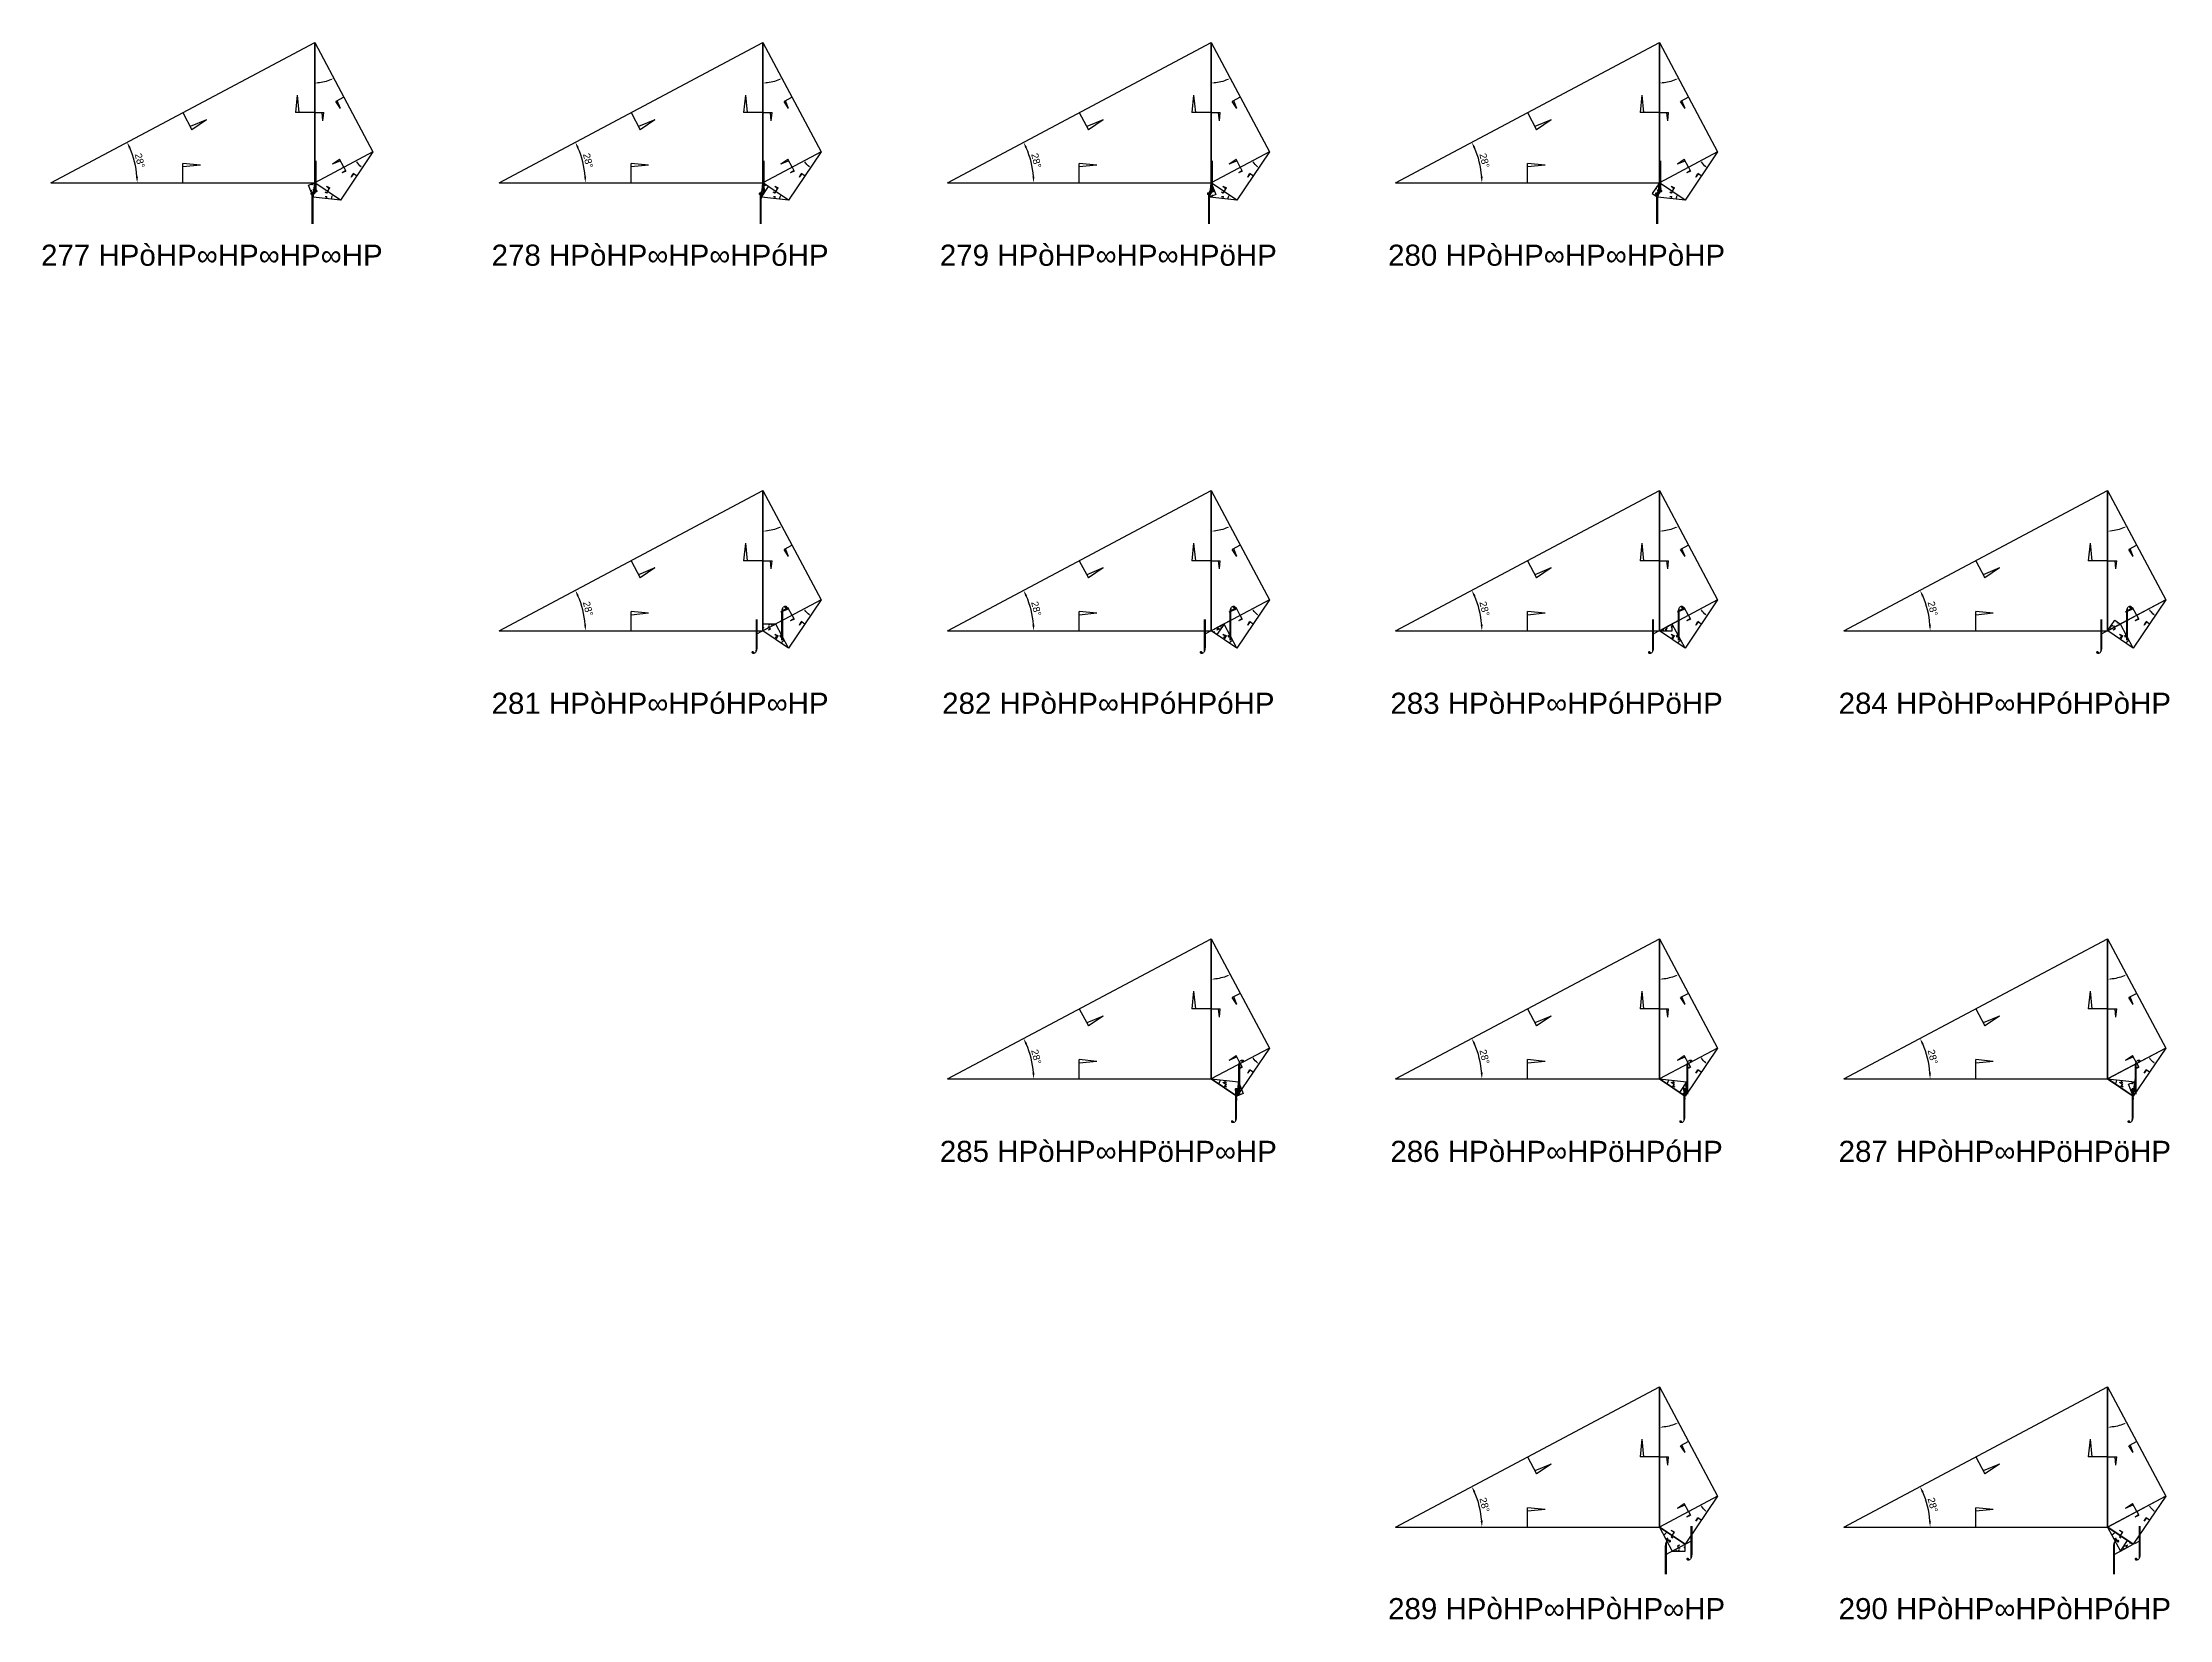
# Model space of a CAD drawing. Header units: millimetres. Extents: x 130683 to 598801, y -2841579 to 24518.
# Drawn here: x 206883 to 327800, y -2460551 to -2370868 of the extents above; entities that cross this region are included whole.
import ezdxf
from ezdxf.enums import TextEntityAlignment as Align

# ---------------------------------------------------------------- set-up
doc = ezdxf.new("R2010")
doc.units = ezdxf.units.MM
doc.header["$PDMODE"] = 35
doc.linetypes.add('DASHED', pattern=[19.05, 12.7, -6.35])
for name, color, linetype in [('BASE', 170, 'Continuous'), ('HYPOTENUSE', 20, 'Continuous'), ('PERPENDICULAR', 90, 'Continuous')]:
    doc.layers.add(name, color=color, linetype=linetype)
doc.styles.add('Arial', font='arial_0.ttf')
doc.dimstyles.new('ISO-25', dxfattribs={"dimtxt": 250, "dimasz": 100, "dimexe": 1.25, "dimexo": 0.625, "dimgap": 100, "dimtad": 1, "dimdec": 0, "dimtxsty": 'Arial', "dimcen": 2.5, "dimadec": 0, "dimazin": 0, "dimtfac": 1, "dimtdec": 0, "dimtmove": 0, "dimatfit": 3, "dimfxl": 1, "dimarcsym": 0})

# ---------------------------------------------------------------- blocks, each defined once
blk = doc.blocks.new('*D11')
at = {"color": 0, "lineweight": -2, "ltscale": 100, "transparency": 16777216}
blk.add_arc((0, 0), 4906, 4.08845, 23.91155, dxfattribs=at)
at = {"color": 0, "ltscale": 100, "transparency": 16777216}
for points in [[(4432, 1963), (4537, 2014), (4332, 2303)], [(4952, 352), (4835, 348), (4906, 0)]]:
    blk.add_solid(points, dxfattribs=at)
at = {"layer": 'Defpoints', "color": 0, "ltscale": 100, "transparency": 16777216}
for p in [(15000, 7976), (0, 0), (0, 0), (4841, 796), (15000, 0)]:
    blk.add_point(p, dxfattribs=at)
at = {"color": 0, "ltscale": 100, "transparency": 16777216, "insert": (5055, 1260), "char_height": 400, "attachment_point": 5, "rotation": 284, "style": 'Arial'}
blk.add_mtext('28°', dxfattribs=at)
blk = doc.blocks.new('SanjoyNathGeometrifyingTrigonometryFundamentalLockedSet')
at = {"color": 114, "linetype": 'DASHED', "ltscale": 100, "true_color": 0x139b48}
for p, q in [((14000, 4987.8), (13900, 3987.8)), ((14000, 4987.8), (14100, 3987.8)), ((15000, 3987.8), (13900, 3987.8))]:
    blk.add_line(p, q, dxfattribs=at)
at = {"color": 242, "linetype": 'DASHED', "ltscale": 100, "true_color": 0xcd2027}
for p, q in [((7500, 3987.8), (8016.4, 3016.6)), ((8852.4, 3574.3), (7922.5, 3193.2)), ((8852.4, 3574.3), (8016.4, 3016.6))]:
    blk.add_line(p, q, dxfattribs=at)
at = {"color": 159, "linetype": 'DASHED', "ltscale": 100, "true_color": 0x22346e}
for p, q in [((7500, 0), (7500, 1100)), ((8500, 1000), (7500, 1100)), ((8500, 1000), (7500, 900))]:
    blk.add_line(p, q, dxfattribs=at)
at = {"layer": 'BASE'}
blk.add_line((0, 0), (15000, 0), dxfattribs=at)
at = {"layer": 'HYPOTENUSE'}
blk.add_line((0, 0), (15000, 7975.6), dxfattribs=at)
at = {"layer": 'PERPENDICULAR'}
blk.add_line((15000, 0), (15000, 7975.6), dxfattribs=at)
at = {"color": 4, "ltscale": 100}
dim = blk.add_angular_dim_2l(base=(4841, 795.6), line1=((0, 0), (15000, 0)), line2=((0, 0), (15000, 7975.6)), dimstyle='ISO-25', override={"dimtxt": 400, "dimasz": 350, "dimgap": 100}, dxfattribs=at)
dim.commit()
dim.dimension.update_dxf_attribs({"geometry": '*D11', "text_midpoint": (5055.4, 1260.5)})

msp = doc.modelspace()

# ---------------------------------------------------------------- linework, layer by layer
at = {"linetype": 'DASHED', "ltscale": 70}
for p, q in [((222227, -2380075), (222399, -2378433)), ((247710, -2380075), (247882, -2378433)), ((273192, -2380075), (273365, -2378433)), ((298675, -2380075), (298848, -2378433)), ((248932, -2403745), (247475, -2404520)), ((274415, -2403745), (272958, -2404520)), ((299898, -2403745), (298440, -2404520)), ((325380, -2403745), (323923, -2404520)), ((274909, -2429561), (274736, -2431202)), ((300391, -2429561), (300219, -2431202)), ((325874, -2429561), (325702, -2431202)), ((299169, -2456856), (300626, -2456081)), ((324652, -2456856), (326109, -2456081))]:
    msp.add_line(p, q, dxfattribs=at)

# ---------------------------------------------------------------- block references
at = {"linetype": 'DASHED'}
for p in [(207356, -2378843), (232839, -2378843), (258322, -2378843), (283805, -2378843), (232839, -2404326), (258322, -2404326), (283805, -2404326), (309287, -2404326), (258322, -2429809), (283805, -2429809), (309287, -2429809), (283805, -2455292), (309287, -2455292)]:
    msp.add_blockref('SanjoyNathGeometrifyingTrigonometryFundamentalLockedSet', p, dxfattribs=at)
at = {"linetype": 'DASHED', "ltscale": 100}
for p, xscale, yscale, zscale, rotation in [((222356, -2370868), -0.469471562785891, 0.469471562785891, 0.469471562785891, 118), ((247839, -2370868), -0.469471562785891, 0.469471562785891, 0.469471562785891, 118), ((273322, -2370868), -0.469471562785891, 0.469471562785891, 0.469471562785891, 118), ((298805, -2370868), -0.469471562785891, 0.469471562785891, 0.469471562785891, 118), ((225662, -2377086), -0.220403548264628, 0.220403548264628, 0.220403548264628, 55.99999999999988), ((251145, -2377086), -0.220403548264628, 0.220403548264628, 0.220403548264628, 55.99999999999988), ((276628, -2377086), -0.220403548264628, 0.220403548264628, 0.220403548264628, 55.99999999999988), ((302111, -2377086), -0.220403548264628, 0.220403548264628, 0.220403548264628, 55.99999999999988), ((222270, -2379664), -0.048577724087624, 0.048577724087624, 0.048577724087624, 291.9999999999992), ((223814, -2379826), -0.103473198247348, 0.103473198247348, 0.103473198247348, 354.0000000000004), ((247753, -2379664), 0.048577724087624, 0.048577724087624, 0.048577724087624, 55.99999999999916), ((249296, -2379826), -0.103473198247348, 0.103473198247348, 0.103473198247348, 354.0000000000004), ((273322, -2378843), -0.048577724087624, 0.048577724087624, 0.048577724087624, 111.9999999999971), ((274779, -2379826), -0.103473198247348, 0.103473198247348, 0.103473198247348, 354.0000000000004), ((298805, -2378843), 0.048577724087624, 0.048577724087624, 0.048577724087624, 235.9999999999972), ((300262, -2379826), -0.103473198247348, 0.103473198247348, 0.103473198247348, 354.0000000000004), ((247839, -2396351), -0.469471562785891, 0.469471562785891, 0.469471562785891, 118), ((273322, -2396351), -0.469471562785891, 0.469471562785891, 0.469471562785891, 118), ((298805, -2396351), -0.469471562785891, 0.469471562785891, 0.469471562785891, 118), ((324287, -2396351), -0.469471562785891, 0.469471562785891, 0.469471562785891, 118), ((251145, -2402568), -0.220403548264628, 0.220403548264628, 0.220403548264628, 55.99999999999988), ((276628, -2402568), -0.220403548264628, 0.220403548264628, 0.220403548264628, 55.99999999999988), ((302111, -2402568), -0.220403548264628, 0.220403548264628, 0.220403548264628, 55.99999999999988), ((327594, -2402568), -0.220403548264628, 0.220403548264628, 0.220403548264628, 55.99999999999988), ((274051, -2403939), -0.048577724087635, 0.048577724087635, 0.048577724087635, 56.000000000005), ((324287, -2404326), -0.048577724087635, 0.048577724087635, 0.048577724087635, 236.0000000000049), ((249296, -2405309), 0.103473198247348, 0.103473198247348, 0.103473198247348, 118.0000000000003), ((248568, -2403939), 0.048577724087637, 0.048577724087637, 0.048577724087637, 180), ((274779, -2405309), 0.103473198247348, 0.103473198247348, 0.103473198247348, 118.0000000000003), ((300262, -2405309), 0.103473198247348, 0.103473198247348, 0.103473198247348, 118.0000000000003), ((325745, -2405309), 0.103473198247348, 0.103473198247348, 0.103473198247348, 118.0000000000003), ((273322, -2421834), -0.469471562785891, 0.469471562785891, 0.469471562785891, 118), ((298805, -2421834), -0.469471562785891, 0.469471562785891, 0.469471562785891, 118), ((324287, -2421834), -0.469471562785891, 0.469471562785891, 0.469471562785891, 118), ((276628, -2428051), -0.220403548264628, 0.220403548264628, 0.220403548264628, 55.99999999999988), ((302111, -2428051), -0.220403548264628, 0.220403548264628, 0.220403548264628, 55.99999999999988), ((327594, -2428051), -0.220403548264628, 0.220403548264628, 0.220403548264628, 55.99999999999988), ((273322, -2429809), -0.10347319824735, 0.10347319824735, 0.10347319824735, 174.000000000001), ((274865, -2429971), -0.048577724087624, 0.048577724087624, 0.048577724087624, 111.9999999999971), ((298805, -2429809), -0.10347319824735, 0.10347319824735, 0.10347319824735, 174.000000000001), ((300348, -2429971), 0.048577724087624, 0.048577724087624, 0.048577724087624, 235.9999999999972), ((324287, -2429809), -0.10347319824735, 0.10347319824735, 0.10347319824735, 174.000000000001), ((325745, -2430792), -0.048577724087624, 0.048577724087624, 0.048577724087624, 291.9999999999972), ((298805, -2447316), -0.469471562785891, 0.469471562785891, 0.469471562785891, 118), ((324287, -2447316), -0.469471562785891, 0.469471562785891, 0.469471562785891, 118), ((302111, -2453534), -0.220403548264628, 0.220403548264628, 0.220403548264628, 55.99999999999988), ((327594, -2453534), -0.220403548264628, 0.220403548264628, 0.220403548264628, 55.99999999999988), ((298805, -2455292), 0.10347319824735, 0.10347319824735, 0.10347319824735, 298.0000000000008), ((324287, -2455292), 0.10347319824735, 0.10347319824735, 0.10347319824735, 298.0000000000008), ((325016, -2456662), -0.04857772408763799, 0.04857772408763799, 0.048577724087638, 236.0000000000012)]:
    msp.add_blockref('SanjoyNathGeometrifyingTrigonometryFundamentalLockedSet', p, dxfattribs=dict(at, xscale=xscale, yscale=yscale, zscale=zscale, rotation=rotation))
for p, xscale, yscale, zscale in [((298805, -2404326), 0.048577724087635, 0.048577724087635, 0.048577724087635), ((299533, -2456662), 0.048577724087638, 0.048577724087638, 0.048577724087638)]:
    msp.add_blockref('SanjoyNathGeometrifyingTrigonometryFundamentalLockedSet', p, dxfattribs=dict(at, xscale=xscale, yscale=yscale, zscale=zscale))

# ---------------------------------------------------------------- texts
at = {"linetype": 'DASHED', "ltscale": 100, "style": 'Arial'}
for s, p in [('⌡', (222399, -2378433)), ('⌡', (247882, -2378433)), ('⌡', (273365, -2378433)), ('⌡', (298848, -2378433)), ('⌠', (222227, -2380075)), ('⌠', (247710, -2380075)), ('⌠', (273192, -2380075)), ('⌠', (298675, -2380075)), ('277 HPòHP∞HP∞HP∞HP', (216509, -2382962)), ('278 HPòHP∞HP∞HPóHP', (241992, -2382962)), ('279 HPòHP∞HP∞HPöHP', (267475, -2382962)), ('280 HPòHP∞HP∞HPòHP', (292958, -2382962)), ('⌡', (247475, -2404520)), ('⌠', (248932, -2403745)), ('⌡', (272958, -2404520)), ('⌠', (274415, -2403745)), ('⌡', (298440, -2404520)), ('⌠', (299898, -2403745)), ('⌡', (323923, -2404520)), ('⌠', (325380, -2403745)), ('281 HPòHP∞HPóHP∞HP', (241992, -2408445)), ('282 HPòHP∞HPóHPóHP', (267475, -2408445)), ('283 HPòHP∞HPóHPöHP', (292958, -2408445)), ('284 HPòHP∞HPóHPòHP', (318441, -2408445)), ('⌠', (274909, -2429561)), ('⌠', (300391, -2429561)), ('⌠', (325874, -2429561)), ('⌡', (274736, -2431202)), ('⌡', (300219, -2431202)), ('⌡', (325702, -2431202)), ('285 HPòHP∞HPöHP∞HP', (267475, -2433928)), ('286 HPòHP∞HPöHPóHP', (292958, -2433928)), ('287 HPòHP∞HPöHPöHP', (318441, -2433928)), ('⌡', (300626, -2456081)), ('⌡', (326109, -2456081)), ('⌠', (299169, -2456856)), ('⌠', (324652, -2456856)), ('289 HPòHP∞HPòHP∞HP', (292958, -2459934)), ('290 HPòHP∞HPòHPóHP', (318441, -2459934))]:
    msp.add_text(s, height=1200, dxfattribs=at).set_placement(p, align=Align.MIDDLE_CENTER)

doc.saveas('drawing.dxf')
